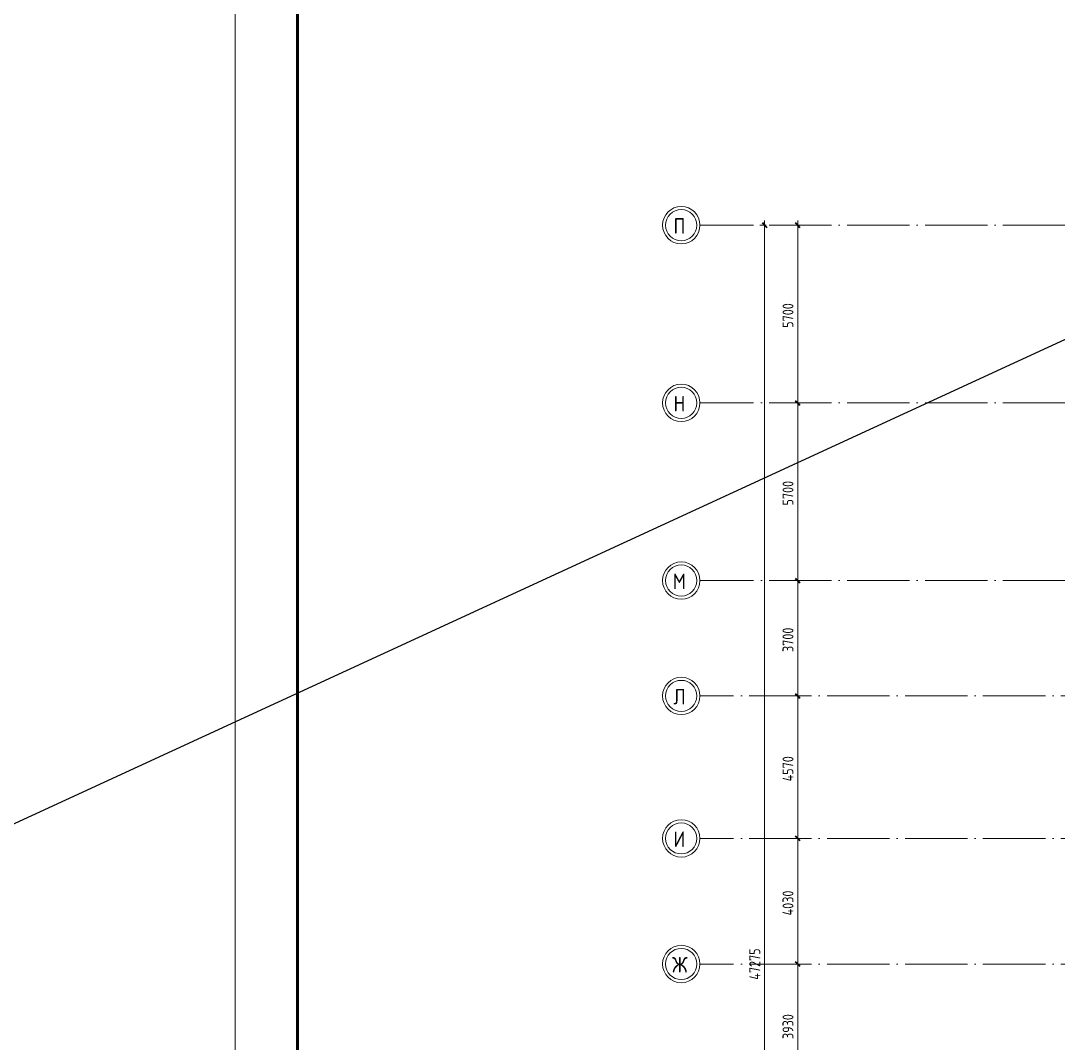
# Model space of a CAD drawing. Header units: millimetres. Extents: x -325553 to 627452, y -28539 to 738858.
# Drawn here: x -93572 to -60295, y 438532 to 471333 of the extents above; entities that cross this region are included whole.
import ezdxf

# ---------------------------------------------------------------- set-up
doc = ezdxf.new("R2010")
doc.units = ezdxf.units.MM
doc.linetypes.add('ADSK_Линия сетки', pattern=[25, 20, -2.5, 0, -2.5])
for name, color, linetype, lineweight in [('RC-Линии_связи-Адресные', 5, 'Continuous', 30), ('Оси', 252, 'Continuous', 9), ('ОФ_рамка', 8, 'Continuous', 60), ('Размеры', 7, 'Continuous', 9)]:
    doc.layers.add(name, color=color, linetype=linetype, lineweight=lineweight)
doc.styles.add('GOST Common_2', font='', dxfattribs={"width": 0.9, "height": 250})
doc.styles.add('GOST Common_4', font='', dxfattribs={"height": 7})
doc.styles.get('GOST Common_2').set_extended_font_data('GOST type B')
doc.styles.get('GOST Common_4').set_extended_font_data('GOST 2.304 type A')

# ---------------------------------------------------------------- blocks, each defined once
blk = doc.blocks.new('А0')
at = {"layer": 'ОФ_рамка', "color": 0, "linetype": 'Continuous', "lineweight": 5, "ltscale": 100}
blk.add_lwpolyline([(222168, -309617), (222168, -393717)], dxfattribs=at)
at = {"layer": 'ОФ_рамка', "color": 0, "linetype": 'Continuous', "ltscale": 100}
blk.add_lwpolyline([(224168, -310117), (224168, -393217)], dxfattribs=at)
blk = doc.blocks.new('1 этаж')
at = {"layer": 'Оси', "color": 251, "linetype": 'ADSK_Линия сетки', "ltscale": 100, "true_color": 0x636466}
for p, q in [((-806, 26856), (-72528, 26856)), ((-806, 21156), (-72528, 21156)), ((-806, 15456), (-72528, 15456)), ((-26448, 11756), (-72528, 11756)), ((-26448, 7186), (-72528, 7186)), ((-26448, 3156), (-72528, 3156))]:
    blk.add_line(p, q, dxfattribs=at)
at = {"layer": 'Оси', "color": 251, "lineweight": 20, "true_color": 0x636466}
for centre, radius, start, end in [((-73128, 26856), 600, 90, 270), ((-73128, 26856), 500, 90, 270), ((-73128, 26856), 600, 270, 90), ((-73128, 26856), 500, 270, 90), ((-73128, 21156), 600, 90, 270), ((-73128, 21156), 500, 90, 270), ((-73128, 21156), 600, 270, 90), ((-73128, 21156), 500, 270, 90), ((-73128, 15456), 600, 90, 270), ((-73128, 15456), 600, 270, 90), ((-73128, 15456), 500, 90, 270), ((-73128, 15456), 500, 270, 90), ((-73128, 11756), 600, 90, 270), ((-73128, 11756), 600, 270, 90), ((-73128, 11756), 500, 90, 270), ((-73128, 11756), 500, 270, 90), ((-73128, 7186), 600, 90, 270), ((-73128, 7186), 500, 90, 270), ((-73128, 7186), 600, 270, 90), ((-73128, 7186), 500, 270, 90), ((-73128, 3156), 600, 90, 270), ((-73128, 3156), 600, 270, 90), ((-73128, 3156), 500, 90, 270), ((-73128, 3156), 500, 270, 90)]:
    blk.add_arc(centre, radius, start, end, dxfattribs=at)
at = {"layer": 'Размеры', "color": 251, "lineweight": 20, "true_color": 0x636466}
for p, q in [((-70455, -20314), (-70455, 27006)), ((-69393, 21156), (-69393, 27006)), ((-70455, 26856), (-70605, 26856)), ((-70455, 26856), (-70405, 26856)), ((-69393, 26856), (-69543, 26856)), ((-69393, 26856), (-69343, 26856)), ((-69393, 21156), (-69543, 21156)), ((-69393, 21156), (-69543, 21156)), ((-69393, 15456), (-69393, 21156)), ((-69393, 21156), (-69343, 21156)), ((-69393, 21156), (-69343, 21156)), ((-69393, 15456), (-69543, 15456)), ((-69393, 15456), (-69543, 15456)), ((-69393, 11756), (-69393, 15456)), ((-69393, 15456), (-69343, 15456)), ((-69393, 15456), (-69343, 15456)), ((-69393, 11756), (-69543, 11756)), ((-69393, 11756), (-69543, 11756)), ((-69393, 7186), (-69393, 11756)), ((-69393, 11756), (-69343, 11756)), ((-69393, 11756), (-69343, 11756)), ((-69393, 7186), (-69543, 7186)), ((-69393, 7186), (-69543, 7186)), ((-69393, 3156), (-69393, 7186)), ((-69393, 7186), (-69343, 7186)), ((-69393, 7186), (-69343, 7186)), ((-69393, 3156), (-69543, 3156)), ((-69393, 3156), (-69543, 3156)), ((-69393, -774), (-69393, 3156)), ((-69393, 3156), (-69343, 3156)), ((-69393, 3156), (-69343, 3156))]:
    blk.add_line(p, q, dxfattribs=at)
at = {"layer": 'Размеры', "color": 251, "lineweight": 40, "true_color": 0x636466}
for p, q in [((-70455, 26856), (-70526, 26927)), ((-70455, 26856), (-70385, 26786)), ((-69393, 26856), (-69464, 26927)), ((-69393, 26856), (-69322, 26786)), ((-69393, 21156), (-69464, 21227)), ((-69393, 21156), (-69464, 21227)), ((-69393, 21156), (-69322, 21086)), ((-69393, 21156), (-69322, 21086)), ((-69393, 15456), (-69464, 15527)), ((-69393, 15456), (-69464, 15527)), ((-69393, 15456), (-69322, 15386)), ((-69393, 15456), (-69322, 15386)), ((-69393, 11756), (-69464, 11827)), ((-69393, 11756), (-69464, 11827)), ((-69393, 11756), (-69322, 11686)), ((-69393, 11756), (-69322, 11686)), ((-69393, 7186), (-69464, 7257)), ((-69393, 7186), (-69464, 7257)), ((-69393, 7186), (-69322, 7116)), ((-69393, 7186), (-69322, 7116)), ((-69393, 3156), (-69464, 3227)), ((-69393, 3156), (-69464, 3227)), ((-69393, 3156), (-69322, 3086)), ((-69393, 3156), (-69322, 3086))]:
    blk.add_line(p, q, dxfattribs=at)
at = {"layer": 'Оси', "color": 251, "true_color": 0x636466, "style": 'GOST Common_2', "width": 0.9}
for s, p in [('П', (-73375, 26581)), ('Н', (-73375, 20881)), ('М', (-73399, 15181)), ('Л', (-73378, 11481)), ('И', (-73375, 6911)), ('Ж', (-73423, 2881))]:
    blk.add_text(s, height=500, dxfattribs=at).set_placement(p)
at = {"layer": 'Размеры', "color": 251, "lineweight": 20, "true_color": 0x636466, "char_height": 350, "attachment_point": 1, "rotation": 90, "line_spacing_factor": 1.022761, "style": 'GOST Common_4'}
for s, insert, width in [('5700', (-69880, 23565), 1059.58), ('5700', (-69880, 17865), 1059.58), ('3700', (-69880, 13165), 1059.58), ('4570', (-69880, 9015), 1095.38), ('4030', (-69880, 4715), 1095.38), ('47275', (-70943, 2652), 1360.27), ('3930', (-69880, 750), 1059.58)]:
    blk.add_mtext(s, dxfattribs=dict(at, insert=insert, width=width))

msp = doc.modelspace()

# ---------------------------------------------------------------- linework, layer by layer
at = {"layer": 'RC-Линии_связи-Адресные'}
msp.add_line((542796.2, 738857.7), (-325553.4, 338798.3), dxfattribs=at)

# ---------------------------------------------------------------- block references
msp.add_blockref('1 этаж', (740.6, 437918.3))
at = {"layer": 'ОФ_рамка', "color": 0, "lineweight": -2}
msp.add_blockref('А0', (-308860.9, 788226.9), dxfattribs=at)

doc.saveas('drawing.dxf')
